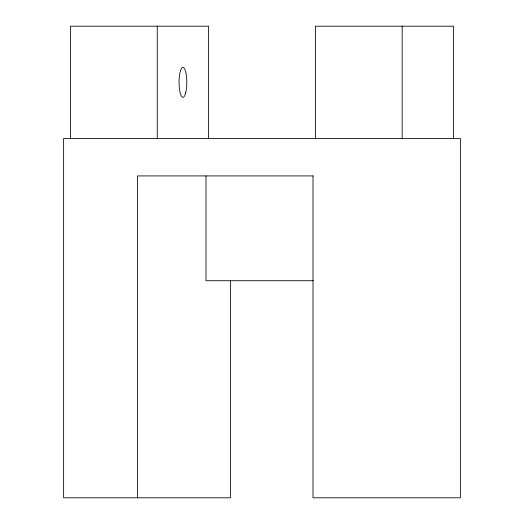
<?xml version="1.0" encoding="UTF-8"?>
<svg xmlns="http://www.w3.org/2000/svg" width="524" height="524" viewBox="0 0 524 524"><rect width="100%" height="100%" fill="white"/><g stroke="black" fill="none" stroke-linecap="round" stroke-linejoin="round"><path stroke-width="0.79" d="M313.221 175.913L137.511 175.913L137.511 497.8M313.221 280.713L205.991 280.713L205.991 175.913M453.515 138.487L453.515 26.2L315.402 26.2L315.402 138.487M402.17 26.2L402.17 138.487M312.998 175.913L312.998 497.8L460.373 497.8L460.373 138.487L63.627 138.487L63.627 497.8L230.383 497.8L230.383 280.713M208.598 138.487L208.598 26.2L70.485 26.2L70.485 138.487M157.252 26.2L157.252 138.487M185.666 92.931A14.973 3.878 -90 0 0 183.931 67.884A14.973 3.878 -90 0 0 179.182 86.218A14.973 3.878 -90 0 0 185.666 92.931"/></g></svg>
